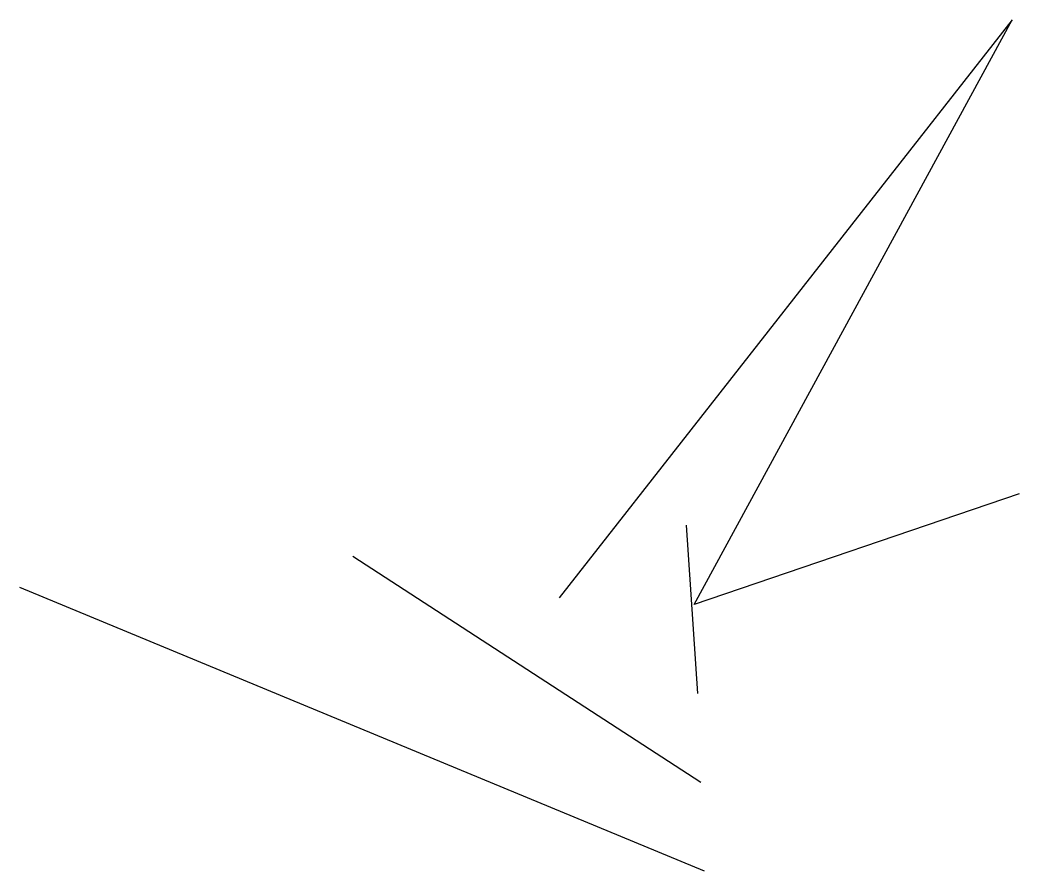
# Model space of a CAD drawing. Units: millimetres at full size, sheet at 1:100. Extents: x -14816 to 2878, y -14939 to 122.
import ezdxf

# ---------------------------------------------------------------- set-up
doc = ezdxf.new("R2010")
doc.units = ezdxf.units.MM
doc.header["$LTSCALE"] = 100
doc.layers.add('0-0', color=7, linetype='Continuous')

msp = doc.modelspace()

# ---------------------------------------------------------------- linework, layer by layer
at = {"layer": '0-0'}
for p, q in [((-3020.4, -8816.3), (-2816.3, -11795.9)), ((-8918.4, -9367.3), (-2755.1, -13367.3)), ((-2693.9, -14938.8), (-14816.3, -9918.4))]:
    msp.add_line(p, q, dxfattribs=at)
msp.add_lwpolyline([(2877.6, -8265.3), (-2877.6, -10224.5), (2755.1, 122.4), (-5265.3, -10102)], dxfattribs=at)

doc.saveas('drawing.dxf')
